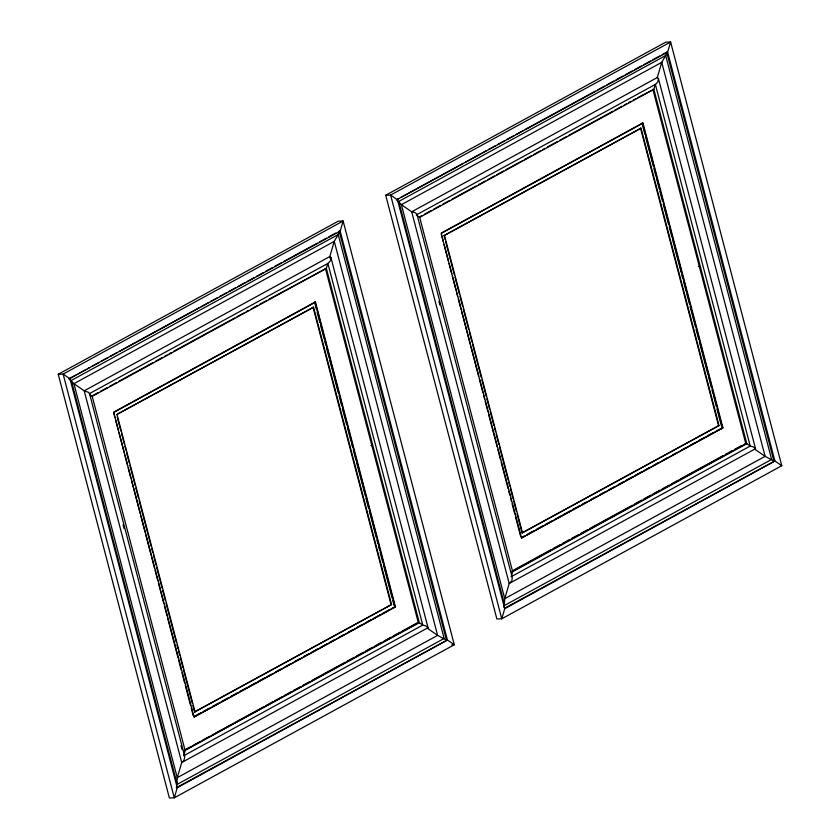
<?xml version="1.0" encoding="UTF-8"?>
<svg xmlns="http://www.w3.org/2000/svg" width="840" height="840" viewBox="0 0 840 840"><rect width="100%" height="100%" fill="white"/><g stroke="black" fill="none" stroke-linecap="round" stroke-linejoin="round"><path stroke-width="1.26" d="M89.46 393.729L88.452 392.322L84.21 390.82L73.91 383.691L69.006 378.872L75.905 375.102M397.257 200.382L401.394 204.677L411.695 211.796C413.354 211.953 417.197 212.972 416.693 214.883M89.502 393.467L184.79 756.703L183.908 760.756L181.724 762.51L84.21 390.82L329.816 256.547L330.918 257.481L428.043 627.722L181.724 762.51L177.272 777.683L176.6 786.607M416.976 214.441L512.274 577.678L511.822 580.913L509.197 583.485L411.695 211.796L657.3 77.532L658.403 78.467L755.528 448.707L509.197 583.485L504.756 598.668L504.084 607.582M58.233 374.272L63.126 374.084L343.13 221.025L454.293 644.752L174.29 797.811L169.386 798L58.233 374.272L338.226 221.203L343.13 221.025L340.169 231.137L339.181 231.178L338.195 234.549L334.257 241.374L329.816 256.547L330.813 260.348M177.251 787.7L174.29 797.811L63.126 374.084L69.993 378.83L177.251 787.7L447.426 640.006L454.293 644.752L451.836 644.847M416.262 214.956L419.695 217.34L512.652 571.683L511.171 576.744L750.236 446.05L753.081 446.786L755.528 448.707M657.3 77.532L661.742 62.349L665.679 55.535L666.666 52.154L667.643 52.122L670.614 42L665.711 42.189L385.707 195.248L496.87 618.975L501.774 618.797L781.767 465.728L670.614 42L390.611 195.069L385.707 195.248M504.735 608.675L501.774 618.797L390.611 195.069L397.478 199.815L504.735 608.675L774.911 460.981L781.767 465.728M78.204 373.842L85.103 370.072M87.402 368.812L89.702 367.563M92.001 366.303L98.9 362.534M101.199 361.274L108.098 357.504M110.397 356.244L117.296 352.475M119.595 351.215L198.922 307.85M201.222 306.6L208.121 302.831M210.42 301.57L217.319 297.801M219.618 296.541L226.517 292.772M228.816 291.512L235.715 287.742M238.014 286.482L244.913 282.713M247.212 281.453L254.111 277.683M256.41 276.433L263.309 272.654M265.608 271.404L272.506 267.635M274.806 266.375L281.705 262.605M284.004 261.345L317.342 243.117M319.641 241.868L326.54 238.088M328.839 236.838L335.738 233.069M398.79 198.597L396.491 199.847L667.643 52.122L774.911 460.981L504.903 608.087M401.09 197.337L463.176 163.401M465.476 162.141L486.171 150.833M488.471 149.572L495.369 145.803M497.669 144.543L504.567 140.774M506.867 139.514L513.765 135.744M516.065 134.484L522.952 130.714M525.252 129.455L595.392 91.119M597.692 89.87L604.579 86.09M606.879 84.84L613.778 81.07M616.077 79.811L622.976 76.041M625.275 74.781L632.174 71.011M634.473 69.752L641.372 65.982M643.671 64.722L650.57 60.953M652.869 59.703L659.768 55.923M662.067 54.674L665.522 52.784M89.933 393.351L328.387 263.161L330.467 260.726L330.918 257.481M417.417 214.337L655.872 84.136L657.951 81.701L658.403 78.467M92.379 395.766L98.123 392.627M100.412 391.377L107.3 387.608M109.599 386.358L116.487 382.589M118.776 381.339L153.216 362.512M155.505 361.253L162.393 357.494M164.692 356.233L166.992 354.984M169.281 353.724L171.581 352.475M173.87 351.215L234.707 317.961M237.006 316.712L243.894 312.942M246.183 311.693L248.483 310.433M250.772 309.173L257.659 305.413M259.959 304.154L266.847 300.394M269.136 299.135L326.361 268.359L327.842 263.298L422.751 625.075L425.596 625.8L428.043 627.722M419.864 216.741L422.163 215.492M424.452 214.232L431.34 210.472M433.64 209.213L440.528 205.453M442.817 204.194L449.705 200.434M452.004 199.174L476.102 185.997M478.401 184.748L485.289 180.978M487.578 179.728L494.466 175.959M496.766 174.709L503.654 170.94M505.953 169.68L522.018 160.902M524.317 159.642L531.195 155.883M533.495 154.623L540.383 150.864M542.682 149.604L544.971 148.355M547.271 147.095L557.602 141.446M559.892 140.196L566.779 136.427M569.079 135.177L612.696 111.332M614.985 110.082L621.873 106.312M624.173 105.052L626.462 103.803M628.761 102.543L631.061 101.294M633.35 100.034L635.649 98.784M637.949 97.524L653.846 89.334L655.326 84.273L750.236 446.05L746.802 443.678L744.849 443.751M92.211 396.354L326.361 268.359L419.328 622.702L422.751 625.075L183.697 755.759L185.178 750.708L92.211 396.354L89.639 394.58M419.695 217.34L653.846 89.334L746.802 443.678L512.652 571.683M114.104 412.219L315.514 302.127L395.472 606.911L194.072 717.014L394.979 606.932L315.021 302.137L113.62 412.241L194.072 717.014M441.588 233.205L642.989 123.102L722.957 427.886L521.545 537.989L722.463 427.906L642.505 123.123L441.105 233.216L521.545 537.989M117.705 414.005L313.541 307.199L391.545 604.558L194.565 711.984L391.545 604.558M445.032 239.411L444.045 235.609L641.025 128.184L719.029 425.534L522.049 532.97L719.029 425.534M116.561 414.635L313.541 307.199M444.045 235.609L641.025 128.184M194.24 716.415L201.138 712.646M203.448 711.385L209.202 708.236M212.657 706.356L218.411 703.206M221.855 701.316L227.609 698.177M231.063 696.287L236.817 693.137M240.272 691.257L246.026 688.107M248.325 686.847L255.234 683.077M257.534 681.818L264.442 678.038M266.742 676.778L271.341 674.268M275.951 671.748L280.55 669.228M285.159 666.719L289.758 664.199M294.368 661.678L298.967 659.169M303.566 656.649L308.175 654.129M311.63 652.25L317.383 649.1M320.838 647.21L326.592 644.07M330.036 642.18L334.645 639.66M339.245 637.15L343.854 634.63M348.453 632.111L353.062 629.601M357.661 627.081L362.26 624.561M366.87 622.051L371.469 619.532M373.769 618.272L380.678 614.502M382.977 613.242L389.886 609.462M392.185 608.202L395.472 606.911M521.724 537.401L524.024 536.141M527.478 534.25L533.232 531.101M536.687 529.221L542.441 526.071M545.885 524.181L551.639 521.042M555.093 519.152L560.847 516.002M563.147 514.742L570.055 510.972M572.355 509.712L579.264 505.943M581.563 504.683L586.173 502.163M590.772 499.643L595.371 497.133M599.981 494.613L604.579 492.093M609.189 489.584L613.788 487.064M618.398 484.544L622.997 482.034M626.451 480.144L632.205 476.994M635.659 475.115L641.413 471.965M644.868 470.075L649.467 467.565M654.066 465.045L658.675 462.525M663.275 460.016L667.884 457.495M672.483 454.976L677.093 452.466M681.692 449.946L686.291 447.426M690.9 444.917L695.499 442.397M698.953 440.507L704.707 437.367M708.162 435.477L712.761 432.957M717.371 430.447L722.957 427.886M184.359 750.151L191.247 746.382M193.547 745.133L200.434 741.363M202.724 740.114L209.612 736.344M211.911 735.095L263.56 706.86M265.86 705.6L272.738 701.831M275.037 700.581L281.925 696.812M284.225 695.562L291.102 691.793M293.401 690.543L300.29 686.774M302.589 685.524L309.467 681.755M311.766 680.505L345.051 662.308M347.351 661.049L354.239 657.29M356.528 656.029L363.416 652.271M365.715 651.01L372.603 647.251M374.892 645.992L381.78 642.232M384.08 640.973L390.968 637.203M393.256 635.953L400.144 632.184M402.444 630.934L417.365 622.776M512.988 570.497L550.872 549.791M553.161 548.541L560.049 544.772M562.349 543.522L569.236 539.752M571.525 538.503L578.413 534.734M580.713 533.484L587.601 529.715M589.89 528.465L632.363 505.25M634.662 503.99L641.55 500.22M643.839 498.971L650.727 495.201M653.026 493.952L659.915 490.182M662.203 488.933L669.091 485.163M671.391 483.913L678.279 480.144M680.568 478.894L723.041 455.679M725.329 454.419L732.218 450.66M734.517 449.4L741.405 445.641M418.341 622.745L184.191 750.74L419.328 622.702L418.341 622.745L325.385 268.391M511.675 571.715L745.825 443.719L652.869 89.376M176.274 787.731L447.426 640.006L340.169 231.137L69.006 378.872M642.012 123.133L642.989 123.102M698.365 266.584L699.342 266.543M315.514 302.127L314.528 302.159L316.522 309.75M370.881 445.599L371.868 445.568M754.814 449.221L765.103 456.341L773.934 461.013L666.666 52.154M427.329 628.247L437.619 635.365L446.45 640.038L339.181 231.178M642.348 124.404L644.994 134.516M645.666 137.046L653.289 166.142M653.961 168.672L655.946 176.253M656.607 178.784L659.264 188.906M659.925 191.436L662.582 201.547M663.243 204.078L668.556 224.311M669.218 226.842L671.874 236.964M672.536 239.484L681.167 272.37M681.828 274.901L682.825 278.691M683.487 281.221L686.144 291.344M686.805 293.874L689.462 303.986M690.123 306.516L695.425 326.75M696.098 329.28L698.744 339.402M699.405 341.933L708.036 374.808M708.698 377.339L711.354 387.461M712.016 389.981L713.013 393.781M713.675 396.312L716.331 406.423M716.993 408.954L721.644 426.657M640.532 128.195L718.536 425.555M444.528 235.589L522.543 532.948M445.704 241.941L454.335 274.838M454.997 277.368L459.312 293.822M459.974 296.352L462.63 306.474M463.292 309.005L468.605 329.248M469.266 331.779L471.923 341.901M472.594 344.431L481.215 377.328M481.887 379.858L486.203 396.312M486.864 398.843L489.521 408.965M490.182 411.495L493.836 425.407M494.498 427.938L495.495 431.739M496.156 434.269L498.813 444.392M499.475 446.922L508.106 479.819M508.778 482.349L509.765 486.15M510.437 488.681L513.093 498.803M513.755 501.333L516.411 511.455M517.072 513.986L521.714 531.699M441.431 234.486L443.425 242.067M444.087 244.597L448.403 261.041M449.064 263.571L451.721 273.693M452.382 276.213L456.026 290.125M456.697 292.656L457.685 296.457M458.356 298.977L461.003 309.099M461.675 311.63L470.295 344.516M470.957 347.036L478.59 376.131M479.252 378.661L482.906 392.564M483.567 395.094L484.565 398.895M485.226 401.425L487.882 411.537M488.544 414.068L497.175 446.954M497.837 449.474L500.493 459.596M501.155 462.126L508.116 488.681M508.788 491.211L509.775 495.012M510.447 497.532L511.434 501.333M512.106 503.864L514.752 513.975M515.424 516.506L520.726 536.739M438.911 301.276L439.908 305.088M317.184 312.281L319.841 322.392M320.502 324.923L324.156 338.835M324.818 341.366L325.815 345.156M326.477 347.687L329.133 357.808M329.794 360.339L338.415 393.215M339.077 395.745L341.733 405.867M342.394 408.397L346.71 424.83M347.372 427.361L351.026 441.273M351.687 443.804L352.685 447.594M353.346 450.125L356.003 460.247M356.664 462.777L365.295 495.653M365.957 498.183L368.613 508.305M369.274 510.836L376.236 537.39M376.908 539.921L377.895 543.711M378.567 546.242L379.554 550.043M380.226 552.562L382.872 562.684M383.544 565.215L392.165 598.091M392.826 600.621L394.159 605.682M313.047 307.219L391.062 604.569M117.054 414.614L195.059 711.974M117.222 417.165L120.876 431.088M121.538 433.619L124.194 443.741M124.856 446.271L125.853 450.062M126.514 452.592L129.171 462.714M129.833 465.245L135.146 485.489M135.807 488.019L138.464 498.141M139.136 500.671L151.084 546.231M151.746 548.762L152.744 552.552M153.405 555.082L156.061 565.204M156.723 567.735L162.036 587.99M162.697 590.52L165.354 600.642M166.016 603.173L176.305 642.39M176.978 644.921L177.975 648.722M178.637 651.252L179.634 655.043M180.296 657.573L182.952 667.706M183.614 670.236L192.245 703.133M192.906 705.663L194.24 710.724M113.946 413.501L114.944 417.302M115.605 419.832L118.261 429.944M118.923 432.474L124.236 452.707M124.898 455.238L127.554 465.36M128.215 467.891L130.872 478.002M131.534 480.532L140.165 513.418M140.826 515.949L145.142 532.381M145.803 534.912L151.106 555.146M151.778 557.676L154.423 567.798M155.096 570.328L157.742 580.44M158.413 582.971L163.716 603.204M164.378 605.735L167.034 615.856M167.696 618.387L177.986 657.583M178.647 660.114L181.303 670.236M181.965 672.767L184.622 682.878M185.283 685.409L190.596 705.642M191.258 708.173L193.242 715.764M123.081 524.727L124.079 528.538M181.031 745.605L182.028 749.417M338.195 234.549L71.295 380.457L177.261 784.361L444.161 638.452L338.195 234.549M665.679 55.535L398.78 201.432L504.745 605.336L771.645 459.438L665.679 55.535M334.257 241.374L73.91 383.691L177.272 777.683L437.619 635.365L334.257 241.374M661.742 62.349L401.394 204.677L504.756 598.668L765.103 456.341L661.742 62.349"/></g></svg>
